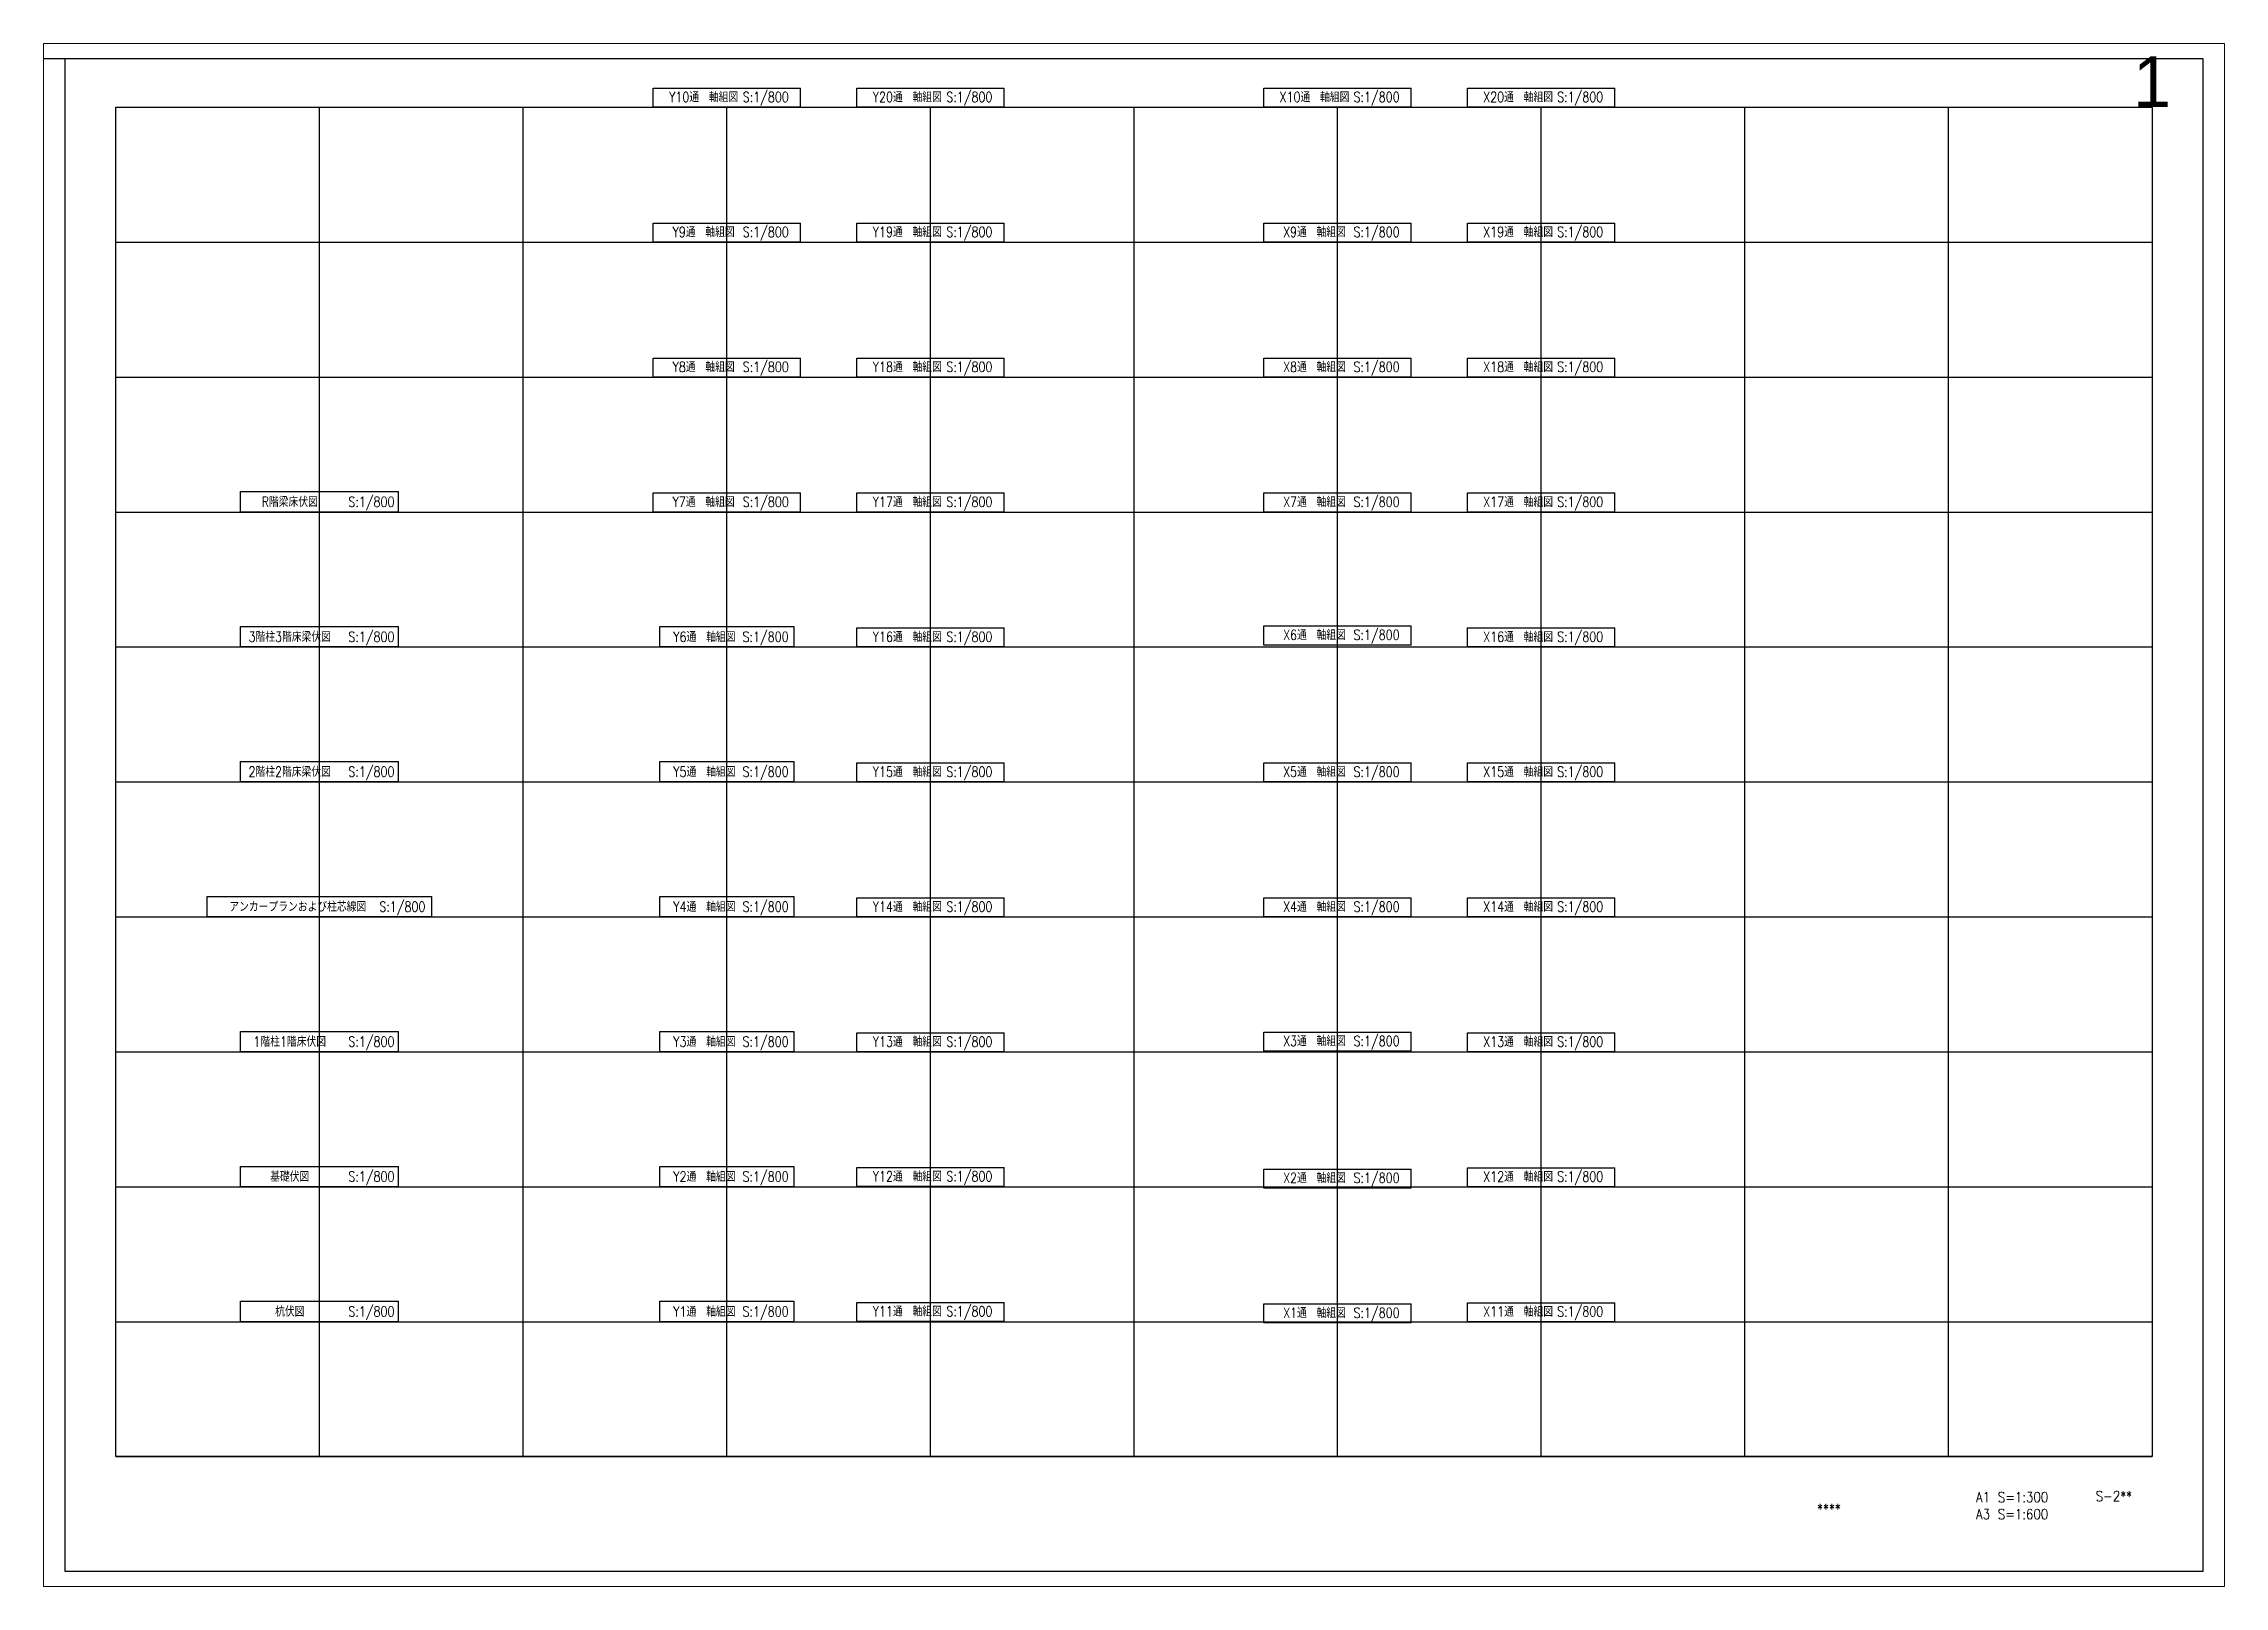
# Paper-space layout '01' of a CAD drawing. Extents: x -23 to 863, y -16 to 610.
# The model-space entities are those that its viewports show. They can reach past a viewport. Long polylines and large blocks are cut down to what shows.
import ezdxf
from ezdxf.enums import TextEntityAlignment as Align

# ---------------------------------------------------------------- set-up
doc = ezdxf.new("R2010")
doc.units = 0
doc.header["$MEASUREMENT"] = 0
doc.layers.get('Defpoints').update_dxf_attribs({"color": 251, "linetype": 'CONTINUOUS'})
doc.layers.add('99_レイアウト枠', color=251, linetype='CONTINUOUS', plot=False)
doc.layers.add('99_頁番号', color=6, linetype='CONTINUOUS')
doc.layers.add('注記', color=3, linetype='CONTINUOUS')
doc.styles.add('DRACAD', font='txt', dxfattribs={"width": 0.85, "bigfont": 'extfont2'})
doc.styles.get("Standard").update_dxf_attribs({"font": 'Osaka.ttc'})
doc.dimstyles.get("Standard").update_dxf_attribs({"dimtxt": 0.18, "dimasz": 0.18, "dimexe": 0.18, "dimexo": 0.0625, "dimgap": 0.09, "dimtad": 0, "dimtih": 1, "dimtoh": 1, "dimdec": 4, "dimzin": 0, "dimdsep": 46, "dimtxsty": 'Standard', "dimcen": 0.09, "dimadec": 0, "dimazin": 0, "dimtfac": 1, "dimtdec": 4, "dimtofl": 0, "dimtmove": 0, "dimatfit": 3, "dimfxl": 1, "dimtolj": 1, "dimtzin": 0, "dimarcsym": 0})

# ---------------------------------------------------------------- blocks, each defined once
blk = doc.blocks.new('*D7831')
at = {"layer": '99_レイアウト枠', "color": 0, "lineweight": -2}
for p, q in [((-0.0625, 0), (-106586.48306, 0)), ((-106586.30306, -0.18), (-106586.30306, -130694.91)), ((-106586.30306, -271999.82), (-106586.30306, -141305.09)), ((-0.0625, -272000), (-106586.48306, -272000))]:
    blk.add_line(p, q, dxfattribs=at)
at = {"layer": '99_レイアウト枠', "color": 0}
for points in [[(-106586.27306, -0.18), (-106586.33306, -0.18), (-106586.30306, 0)], [(-106586.33306, -271999.82), (-106586.27306, -271999.82), (-106586.30306, -272000)]]:
    blk.add_solid(points, dxfattribs=at)
at = {"layer": 'Defpoints', "color": 0}
for p in [(0, 0), (-106586.30306, -272000), (0, -272000)]:
    blk.add_point(p, dxfattribs=at)
at = {"layer": '99_レイアウト枠', "color": 0, "insert": (-106586.30306, -136000), "char_height": 10000, "attachment_point": 5}
blk.add_mtext('\\A1;272000', dxfattribs=at)

msp = doc.modelspace()

# ---------------------------------------------------------------- linework, layer by layer
at = {"layer": '99_レイアウト枠'}
for p, q in [((8000, -219600), (8000, -7600)), ((40000, -219600), (40000, -7600)), ((72000, -219600), (72000, -7600)), ((104000, -219600), (104000, -7600)), ((136000, -219600), (136000, -7600)), ((168000, -219600), (168000, -7600)), ((199999.99992, -219600), (199999.99992, -7600)), ((231999.99992, -219600), (231999.99992, -7600)), ((263999.99992, -219600), (263999.99992, -7600)), ((295999.99992, -219600), (295999.99992, -7600)), ((8000, -28800), (327999.99985, -28800)), ((8000, -50000), (327999.99985, -50000)), ((8000, -71200), (327999.99985, -71200)), ((8000, -92400), (327999.99985, -92400)), ((8000, -113600), (327999.99985, -113600)), ((8000, -134800), (327999.99985, -134800)), ((8000, -156000), (327999.99985, -156000)), ((8000, -177200), (327999.99985, -177200)), ((8000, -198400), (327999.99985, -198400)), ((8000, -219600), (327999.99985, -219600))]:
    msp.add_line(p, q, dxfattribs=at)
for points in [[(0, -237600), (336000, -237600), (336000, 0), (0, 0)], [(8000, -7600), (327999.99985, -7600), (327999.99985, -219600), (8000, -219600)]]:
    msp.add_lwpolyline(points, close=True, dxfattribs=at)
at = {"layer": '注記', "linetype": 'Continuous'}
for p, q in [((92426.66661, -4613.33331), (115573.33327, -4613.33331)), ((92426.66661, -7599.99998), (92426.66661, -4613.33331)), ((115573.33327, -7599.99998), (115573.33327, -4613.33331)), ((124426.66667, -4613.33331), (147573.33333, -4613.33331)), ((124426.66667, -7599.99998), (124426.66667, -4613.33331)), ((147573.33333, -7599.99998), (147573.33333, -4613.33331)), ((188426.66667, -4613.33331), (211573.33333, -4613.33331)), ((188426.66667, -7599.99998), (188426.66667, -4613.33331)), ((211573.33333, -7599.99998), (211573.33333, -4613.33331)), ((220426.66667, -4613.33331), (243573.33333, -4613.33331)), ((220426.66667, -7599.99998), (220426.66667, -4613.33331)), ((243573.33333, -7599.99998), (243573.33333, -4613.33331)), ((115573.33327, -7599.99998), (92426.66661, -7599.99998)), ((147573.33333, -7599.99998), (124426.66667, -7599.99998)), ((211573.33333, -7599.99998), (188426.66667, -7599.99998)), ((243573.33333, -7599.99998), (220426.66667, -7599.99998)), ((92426.66659, -25813.33331), (115573.33326, -25813.33331)), ((92426.66659, -28799.99998), (92426.66659, -25813.33331)), ((115573.33326, -28799.99998), (115573.33326, -25813.33331)), ((124426.66667, -25813.33331), (147573.33333, -25813.33331)), ((124426.66667, -28799.99998), (124426.66667, -25813.33331)), ((147573.33333, -28799.99998), (147573.33333, -25813.33331)), ((188426.66659, -25813.33331), (211573.33326, -25813.33331)), ((188426.66659, -28799.99998), (188426.66659, -25813.33331)), ((211573.33326, -28799.99998), (211573.33326, -25813.33331)), ((220426.66667, -25813.33331), (243573.33333, -25813.33331)), ((220426.66667, -28799.99998), (220426.66667, -25813.33331)), ((243573.33333, -28799.99998), (243573.33333, -25813.33331)), ((115573.33326, -28799.99998), (92426.66659, -28799.99998)), ((147573.33333, -28799.99998), (124426.66667, -28799.99998)), ((211573.33326, -28799.99998), (188426.66659, -28799.99998)), ((243573.33333, -28799.99998), (220426.66667, -28799.99998)), ((92426.66659, -47013.33331), (115573.33326, -47013.33331)), ((92426.66659, -49999.99998), (92426.66659, -47013.33331)), ((115573.33326, -49999.99998), (115573.33326, -47013.33331)), ((124426.66667, -47013.33331), (147573.33333, -47013.33331)), ((124426.66667, -49999.99998), (124426.66667, -47013.33331)), ((147573.33333, -49999.99998), (147573.33333, -47013.33331)), ((188426.66659, -47013.33331), (211573.33326, -47013.33331)), ((188426.66659, -49999.99998), (188426.66659, -47013.33331)), ((211573.33326, -49999.99998), (211573.33326, -47013.33331)), ((220426.66667, -47013.33331), (243573.33333, -47013.33331)), ((220426.66667, -49999.99998), (220426.66667, -47013.33331)), ((243573.33333, -49999.99998), (243573.33333, -47013.33331)), ((115573.33326, -49999.99998), (92426.66659, -49999.99998)), ((147573.33333, -49999.99998), (124426.66667, -49999.99998)), ((211573.33326, -49999.99998), (188426.66659, -49999.99998)), ((243573.33333, -49999.99998), (220426.66667, -49999.99998)), ((27600, -67999.99998), (52400, -67999.99998)), ((27600, -71199.99998), (27600, -67999.99998)), ((52400, -71199.99998), (52400, -67999.99998)), ((92426.66644, -68213.33331), (115573.33311, -68213.33331)), ((92426.66644, -71199.99998), (92426.66644, -68213.33331)), ((115573.33311, -71199.99998), (115573.33311, -68213.33331)), ((124426.66667, -68213.33331), (147573.33333, -68213.33331)), ((124426.66667, -71199.99998), (124426.66667, -68213.33331)), ((147573.33333, -71199.99998), (147573.33333, -68213.33331)), ((188426.66644, -68213.33331), (211573.33311, -68213.33331)), ((188426.66644, -71199.99998), (188426.66644, -68213.33331)), ((211573.33311, -71199.99998), (211573.33311, -68213.33331)), ((220426.66667, -68213.33331), (243573.33333, -68213.33331)), ((220426.66667, -71199.99998), (220426.66667, -68213.33331)), ((243573.33333, -71199.99998), (243573.33333, -68213.33331)), ((52400, -71199.99998), (27600, -71199.99998)), ((115573.33311, -71199.99998), (92426.66644, -71199.99998)), ((147573.33333, -71199.99998), (124426.66667, -71199.99998)), ((211573.33311, -71199.99998), (188426.66644, -71199.99998)), ((243573.33333, -71199.99998), (220426.66667, -71199.99998)), ((27600, -89199.99998), (52400, -89199.99998)), ((27600, -92399.99998), (27600, -89199.99998)), ((52400, -92399.99998), (27600, -92399.99998)), ((52400, -92399.99998), (52400, -89199.99998)), ((124426.66667, -89413.33331), (147573.33333, -89413.33331)), ((124426.66667, -92399.99998), (124426.66667, -89413.33331)), ((147573.33333, -92399.99998), (124426.66667, -92399.99998)), ((147573.33333, -92399.99998), (147573.33333, -89413.33331)), ((188426.66644, -89107.49714), (211573.33311, -89107.49714)), ((188426.66644, -92094.16381), (188426.66644, -89107.49714)), ((211573.33311, -92094.16381), (188426.66644, -92094.16381)), ((211573.33311, -92094.16381), (211573.33311, -89107.49714)), ((220426.66667, -89413.33331), (243573.33333, -89413.33331)), ((220426.66667, -92399.99998), (220426.66667, -89413.33331)), ((243573.33333, -92399.99998), (220426.66667, -92399.99998)), ((243573.33333, -92399.99998), (243573.33333, -89413.33331)), ((27599.99953, -110399.99998), (52399.99953, -110399.99998)), ((27599.99953, -113599.99998), (27599.99953, -110399.99998)), ((52399.99953, -113599.99998), (52399.99953, -110399.99998)), ((124426.66667, -110613.33331), (147573.33334, -110613.33331)), ((124426.66667, -113599.99998), (124426.66667, -110613.33331)), ((147573.33334, -113599.99998), (147573.33334, -110613.33331)), ((188426.66659, -110613.33331), (211573.33326, -110613.33331)), ((188426.66659, -113599.99998), (188426.66659, -110613.33331)), ((211573.33326, -113599.99998), (211573.33326, -110613.33331)), ((220426.66667, -110613.33331), (243573.33334, -110613.33331)), ((220426.66667, -113599.99998), (220426.66667, -110613.33331)), ((243573.33334, -113599.99998), (243573.33334, -110613.33331)), ((52399.99953, -113599.99998), (27599.99953, -113599.99998)), ((147573.33334, -113599.99998), (124426.66667, -113599.99998)), ((211573.33326, -113599.99998), (188426.66659, -113599.99998)), ((243573.33334, -113599.99998), (220426.66667, -113599.99998)), ((22340.67821, -131599.99996), (57659.32179, -131599.99996)), ((22340.67821, -134799.99996), (22340.67821, -131599.99996)), ((57659.32179, -134799.99996), (57659.32179, -131599.99996)), ((124426.66667, -131813.33331), (147573.33333, -131813.33331)), ((124426.66667, -134799.99998), (124426.66667, -131813.33331)), ((147573.33333, -134799.99998), (147573.33333, -131813.33331)), ((188426.66659, -131813.33331), (211573.33326, -131813.33331)), ((188426.66659, -134799.99998), (188426.66659, -131813.33331)), ((211573.33326, -134799.99998), (211573.33326, -131813.33331)), ((220426.66667, -131813.33331), (243573.33333, -131813.33331)), ((220426.66667, -134799.99998), (220426.66667, -131813.33331)), ((243573.33333, -134799.99998), (243573.33333, -131813.33331)), ((57659.32179, -134799.99996), (22340.67821, -134799.99996)), ((147573.33333, -134799.99998), (124426.66667, -134799.99998)), ((211573.33326, -134799.99998), (188426.66659, -134799.99998)), ((243573.33333, -134799.99998), (220426.66667, -134799.99998)), ((27599.99992, -152799.99998), (52399.99992, -152799.99998)), ((27599.99992, -155999.99998), (27599.99992, -152799.99998)), ((52399.99992, -155999.99998), (52399.99992, -152799.99998)), ((124426.66667, -153013.33331), (147573.33333, -153013.33331)), ((124426.66667, -155999.99998), (124426.66667, -153013.33331)), ((147573.33333, -155999.99998), (147573.33333, -153013.33331)), ((188426.66644, -152907.49715), (211573.33311, -152907.49715)), ((188426.66644, -155894.16381), (188426.66644, -152907.49715)), ((211573.33311, -155894.16381), (211573.33311, -152907.49715)), ((220426.66667, -153013.33331), (243573.33333, -153013.33331)), ((220426.66667, -155999.99998), (220426.66667, -153013.33331)), ((243573.33333, -155999.99998), (243573.33333, -153013.33331)), ((52399.99992, -155999.99998), (27599.99992, -155999.99998)), ((147573.33333, -155999.99998), (124426.66667, -155999.99998)), ((211573.33311, -155894.16381), (188426.66644, -155894.16381)), ((243573.33333, -155999.99998), (220426.66667, -155999.99998)), ((27600, -173999.99998), (52400, -173999.99998)), ((27600, -177199.99998), (27600, -173999.99998)), ((52400, -177199.99998), (52400, -173999.99998)), ((124426.66666, -174173.91034), (147573.33333, -174173.91034)), ((124426.66666, -177160.57701), (124426.66666, -174173.91034)), ((147573.33333, -177160.57701), (147573.33333, -174173.91034)), ((188426.66659, -174413.33331), (211573.33326, -174413.33331)), ((188426.66659, -177399.99998), (188426.66659, -174413.33331)), ((211573.33326, -177399.99998), (211573.33326, -174413.33331)), ((220426.66665, -174213.33331), (243573.33332, -174213.33331)), ((220426.66665, -177199.99998), (220426.66665, -174213.33331)), ((243573.33332, -177199.99998), (243573.33332, -174213.33331)), ((52400, -177199.99998), (27600, -177199.99998)), ((147573.33333, -177160.57701), (124426.66666, -177160.57701)), ((211573.33326, -177399.99998), (188426.66659, -177399.99998)), ((243573.33332, -177199.99998), (220426.66665, -177199.99998)), ((27600, -195199.99998), (52400, -195199.99998)), ((27600, -198399.99998), (27600, -195199.99998)), ((52400, -198399.99998), (52400, -195199.99998)), ((52400, -198399.99998), (27600, -198399.99998)), ((124426.66667, -195373.91034), (147573.33333, -195373.91034)), ((124426.66667, -198360.57701), (124426.66667, -195373.91034)), ((147573.33333, -198360.57701), (124426.66667, -198360.57701)), ((147573.33333, -198360.57701), (147573.33333, -195373.91034)), ((188426.66659, -195613.33331), (211573.33326, -195613.33331)), ((188426.66659, -198599.99998), (188426.66659, -195613.33331)), ((211573.33326, -198599.99998), (188426.66659, -198599.99998)), ((211573.33326, -198599.99998), (211573.33326, -195613.33331)), ((220426.66665, -195413.33331), (243573.33332, -195413.33331)), ((220426.66665, -198399.99998), (220426.66665, -195413.33331)), ((243573.33332, -198399.99998), (220426.66665, -198399.99998)), ((243573.33332, -198399.99998), (243573.33332, -195413.33331))]:
    msp.add_line(p, q, dxfattribs=at)
at = {"layer": '注記'}
for points in [[(93466.66667, -89199.99998), (114533.33333, -89199.99998), (114533.33333, -92399.99998), (93466.66667, -92399.99998)], [(93466.66667, -110399.99998), (114533.33333, -110399.99998), (114533.33333, -113599.99998), (93466.66667, -113599.99998)], [(93466.66677, -131599.99998), (114533.33343, -131599.99998), (114533.33343, -134799.99998), (93466.66677, -134799.99998)], [(93466.66669, -152799.99998), (114533.33336, -152799.99998), (114533.33336, -155999.99998), (93466.66669, -155999.99998)], [(93466.66667, -173999.99998), (114533.33333, -173999.99998), (114533.33333, -177199.99998), (93466.66667, -177199.99998)], [(93466.66667, -195199.99998), (114533.33333, -195199.99998), (114533.33333, -198399.99998), (93466.66667, -198399.99998)]]:
    msp.add_lwpolyline(points, close=True, dxfattribs=at)

# ---------------------------------------------------------------- texts
at = {"layer": '99_レイアウト枠'}
msp.add_text('1', height=8000, dxfattribs=at).set_placement((327999.99985, -7600), align=Align.CENTER)
at = {"layer": '99_頁番号', "char_height": 1600, "attachment_point": 5, "style": 'DRACAD'}
for s, insert in [('A1 S=1:300^JA3 S=1:600', (305999.99985, -227297.27463)), ('{S-2**}', (321999.99985, -225800)), ('{  ****  }', (275999.99985, -227800))]:
    msp.add_mtext(s, dxfattribs=dict(at, insert=insert))
at = {"layer": '注記', "linetype": 'Continuous', "style": 'DRACAD', "width": 0.8}
for s, p in [('Y10通\u3000軸組図', (100365.58968, -6805.17245)), ('S:1/800', (110124.18589, -6805.17245)), ('Y20通\u3000軸組図', (132365.58974, -6805.17245)), ('S:1/800', (142124.18596, -6805.17245)), ('X10通\u3000軸組図', (196365.58974, -6805.17245)), ('S:1/800', (206124.18596, -6805.17245)), ('X20通\u3000軸組図', (228365.58974, -6805.17245)), ('S:1/800', (238124.18596, -6805.17245)), ('Y9通\u3000軸組図', (100365.58967, -28005.17245)), ('S:1/800', (110124.18588, -28005.17245)), ('Y19通\u3000軸組図', (132365.58974, -27998.69097)), ('S:1/800', (142124.18596, -27998.69097)), ('X9通\u3000軸組図', (196365.58967, -28005.17245)), ('S:1/800', (206124.18588, -28005.17245)), ('X19通\u3000軸組図', (228365.58974, -27998.69097)), ('S:1/800', (238124.18596, -27998.69097)), ('Y8通\u3000軸組図', (100365.58967, -49205.17245)), ('S:1/800', (110124.18588, -49205.17245)), ('Y18通\u3000軸組図', (132365.58974, -49205.17245)), ('S:1/800', (142124.18596, -49205.17245)), ('X8通\u3000軸組図', (196365.58967, -49205.17245)), ('S:1/800', (206124.18588, -49205.17245)), ('X18通\u3000軸組図', (228365.58974, -49205.17245)), ('S:1/800', (238124.18596, -49205.17245)), ('S:1/800', (48155.13285, -70399.99998)), ('S:1/800', (110124.18573, -70405.17245)), ('S:1/800', (142124.18596, -70405.17245)), ('S:1/800', (206124.18573, -70405.17245)), ('S:1/800', (238124.18596, -70405.17245)), ('R階梁床伏図', (35317.23853, -70399.99998)), ('Y7通\u3000軸組図', (100365.58952, -70405.17245)), ('Y17通\u3000軸組図', (132365.58974, -70405.17245)), ('X7通\u3000軸組図', (196365.58952, -70405.17245)), ('X17通\u3000軸組図', (228365.58974, -70405.17245)), ('3階柱3階床梁伏図', (35317.23853, -91599.99998)), ('S:1/800', (48155.13285, -91599.99998)), ('Y6通\u3000軸組図', (100478.15894, -91599.99998)), ('S:1/800', (110103.42182, -91599.99998)), ('Y16通\u3000軸組図', (132365.58974, -91605.17245)), ('S:1/800', (142124.18596, -91605.17245)), ('X6通\u3000軸組図', (196365.58952, -91299.33628)), ('S:1/800', (206124.18573, -91299.33628)), ('X16通\u3000軸組図', (228365.58974, -91605.17245)), ('S:1/800', (238124.18596, -91605.17245)), ('2階柱2階床梁伏図', (35317.23806, -112799.99998)), ('S:1/800', (48155.13238, -112799.99998)), ('Y5通\u3000軸組図', (100478.15894, -112799.99998)), ('S:1/800', (110103.42182, -112799.99998)), ('Y15通\u3000軸組図', (132365.58975, -112805.17245)), ('S:1/800', (142124.18596, -112805.17245)), ('X5通\u3000軸組図', (196365.58967, -112805.17245)), ('S:1/800', (206124.18588, -112805.17245)), ('X15通\u3000軸組図', (228365.58975, -112805.17245)), ('S:1/800', (238124.18596, -112805.17245)), ('アンカープランおよび柱芯線図', (36579.29219, -133999.99996)), ('S:1/800', (53017.1865, -133999.99996)), ('Y4通\u3000軸組図', (100478.15904, -133999.99998)), ('S:1/800', (110103.42192, -133999.99998)), ('Y14通\u3000軸組図', (132365.58974, -134005.17245)), ('S:1/800', (142124.18596, -134005.17245)), ('X4通\u3000軸組図', (196365.58967, -134005.17245)), ('S:1/800', (206124.18588, -134005.17245)), ('X14通\u3000軸組図', (228365.58974, -134005.17245)), ('S:1/800', (238124.18596, -134005.17245)), ('1階柱1階床伏図', (35317.23845, -155199.99998)), ('S:1/800', (48155.13277, -155199.99998)), ('Y3通\u3000軸組図', (100478.15904, -155199.99998)), ('S:1/800', (110103.42192, -155199.99998)), ('Y13通\u3000軸組図', (132365.58974, -155205.17245)), ('S:1/800', (142124.18596, -155205.17245)), ('X3通\u3000軸組図', (196365.58952, -155099.33628)), ('S:1/800', (206124.18573, -155099.33628)), ('X13通\u3000軸組図', (228365.58974, -155205.17245)), ('S:1/800', (238124.18596, -155205.17245)), ('基礎伏図', (35317.23853, -176399.99998)), ('S:1/800', (48155.13285, -176399.99998)), ('Y2通\u3000軸組図', (100478.15894, -176399.99998)), ('S:1/800', (110103.42182, -176399.99998)), ('Y12通\u3000軸組図', (132365.58974, -176365.74948)), ('S:1/800', (142124.18595, -176365.74948)), ('S:1/800', (206124.18588, -176605.17245)), ('X12通\u3000軸組図', (228365.58973, -176405.17245)), ('S:1/800', (238124.18594, -176405.17245)), ('X2通\u3000軸組図', (196365.58967, -176605.17245)), ('杭伏図', (35317.23853, -197599.99998)), ('S:1/800', (48155.13285, -197599.99998)), ('Y1通\u3000軸組図', (100478.15894, -197603.62315)), ('S:1/800', (110103.42182, -197603.62315)), ('Y11通\u3000軸組図', (132365.58974, -197565.74948)), ('S:1/800', (142124.18596, -197565.74948)), ('X1通\u3000軸組図', (196365.58967, -197805.17245)), ('S:1/800', (206124.18588, -197805.17245)), ('X11通\u3000軸組図', (228365.58973, -197605.17245)), ('S:1/800', (238124.18594, -197605.17245))]:
    msp.add_text(s, height=1600, dxfattribs=at).set_placement(p, align=Align.CENTER)

# ---------------------------------------------------------------- dimensions: what is measured, and where the dimension line sits
at = {"layer": '99_レイアウト枠'}
dim = msp.add_linear_dim(base=(-106586.30306, -272000), p1=(0, 0), p2=(0, -272000), angle=90, dimstyle='Standard', override={"dimtxt": 10000, "dimdec": 0}, dxfattribs=at)
dim.commit()
dim.dimension.update_dxf_attribs({"geometry": '*D7831', "text_midpoint": (-106586.30306, -136000)})

psp = doc.layouts.new('01')

# ---------------------------------------------------------------- viewports
at = {"layer": 'Defpoints'}
psp.add_viewport(center=(420, 297), size=(885.46, 626.16), view_center_point=(168000, -118800), view_height=242358.5108221, dxfattribs=at)

doc.saveas('drawing.dxf')
